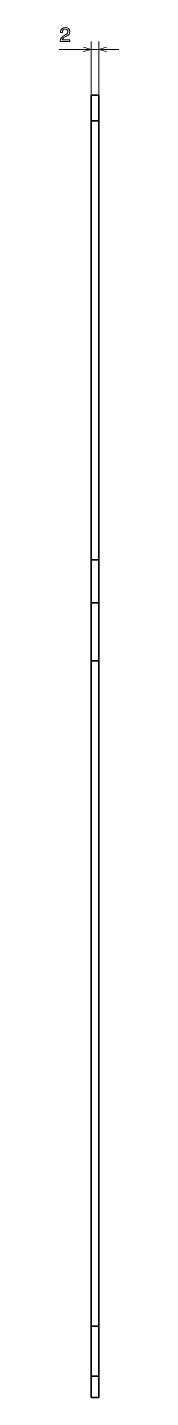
# Model space of a CAD drawing. Extents: x 0 to 1189, y 0 to 841.
# Drawn here: x 816.7 to 831.8, y 179 to 524.1 of the extents above; entities that cross this region are included whole.
import ezdxf

# ---------------------------------------------------------------- set-up
doc = ezdxf.new("R2010")
doc.units = 0

msp = doc.modelspace()

# ---------------------------------------------------------------- linework, layer by layer
at = {"color": 7, "lineweight": 13, "ltscale": 0.3759}
msp.add_line((816.749207, 518.533936), (831.785217, 518.533936), dxfattribs=at)
at = {"color": 7, "lineweight": 13, "ltscale": 0.450619}
for p, q in [((824.785217, 502.509186), (824.785217, 520.533936)), ((826.785217, 502.509186), (826.785217, 520.533936))]:
    msp.add_line(p, q, dxfattribs=at)
at = {"color": 7, "lineweight": 35, "ltscale": 0.05}
for p, q in [((826.785217, 506.999115), (824.785217, 506.999115)), ((824.785217, 500.509186), (826.785217, 500.509186)), ((824.785217, 389.939667), (826.785217, 389.939667)), ((826.785217, 379.174164), (824.785217, 379.174164)), ((824.785217, 364.50235), (826.785217, 364.50235)), ((826.785217, 196.950226), (824.785217, 196.950226)), ((826.785217, 184.38913), (824.785217, 184.38913)), ((824.785217, 178.999115), (826.785217, 178.999115))]:
    msp.add_line(p, q, dxfattribs=at)
at = {"color": 7, "lineweight": 35, "ltscale": 0.162248}
for p, q in [((824.785217, 506.999115), (824.785217, 500.509186)), ((826.785217, 500.509186), (826.785217, 506.999115))]:
    msp.add_line(p, q, dxfattribs=at)
at = {"color": 7, "lineweight": 35}
for p, q in [((824.785217, 389.939667), (824.785217, 500.509186)), ((826.785217, 389.939667), (826.785217, 500.509186)), ((824.785217, 196.950226), (824.785217, 364.50235)), ((826.785217, 196.950226), (826.785217, 364.50235))]:
    msp.add_line(p, q, dxfattribs=at)
at = {"color": 7, "lineweight": 35, "ltscale": 0.269138}
for p, q in [((824.785217, 389.939667), (824.785217, 379.174164)), ((826.785217, 379.174164), (826.785217, 389.939667))]:
    msp.add_line(p, q, dxfattribs=at)
at = {"color": 7, "lineweight": 35, "ltscale": 0.366795}
for p, q in [((824.785217, 379.174164), (824.785217, 364.50235)), ((826.785217, 379.174164), (826.785217, 364.50235))]:
    msp.add_line(p, q, dxfattribs=at)
at = {"color": 7, "lineweight": 35, "ltscale": 0.314026}
msp.add_line((824.785217, 196.950226), (824.785217, 184.389191), dxfattribs=at)
at = {"color": 7, "lineweight": 35, "ltscale": 0.314035}
msp.add_line((826.785217, 196.950531), (826.785217, 184.38913), dxfattribs=at)
at = {"color": 7, "lineweight": 35, "ltscale": 0.134752}
msp.add_line((824.785217, 184.389191), (824.785217, 178.999115), dxfattribs=at)
at = {"color": 7, "lineweight": 35, "ltscale": 0.13475}
msp.add_line((826.785217, 178.999115), (826.785217, 184.38913), dxfattribs=at)
at = {"color": 7, "lineweight": 13}
msp.add_lwpolyline([(817.036682, 520.533936), (819.442261, 520.533936), (819.442261, 520.967651), (817.541016, 520.967651), (817.646912, 521.204712), (817.82843, 521.401367), (818.388245, 521.759521), (818.685791, 521.910767), (819.018677, 522.127686), (819.255676, 522.379761), (819.391846, 522.677368), (819.442261, 523.015259), (819.356567, 523.438843), (819.119507, 523.771729), (818.756409, 523.983521), (818.287415, 524.059204), (817.803223, 523.973511), (817.435059, 523.73645), (817.198059, 523.358154), (817.117371, 522.858887), (817.117371, 522.78833), (817.576294, 522.78833), (817.576294, 522.828613), (817.621704, 523.171631), (817.757874, 523.423706), (817.974731, 523.585205), (818.262146, 523.640625), (818.554688, 523.59021), (818.771545, 523.464111), (818.912781, 523.267456), (818.963196, 523.020264), (818.927856, 522.78833), (818.832031, 522.591553), (818.670654, 522.420166), (818.448792, 522.268799), (818.151245, 522.107422), (817.656982, 521.7948), (817.309021, 521.461914), (817.102234, 521.058472), (817.036682, 520.549072)], close=True, dxfattribs=at)
for points in [[(822.853394, 518.016357), (824.785217, 518.533936), (822.853394, 519.051636)], [(828.717102, 519.051636), (826.785217, 518.533936), (828.717102, 518.016357)]]:
    msp.add_lwpolyline(points, dxfattribs=at)

doc.saveas('drawing.dxf')
